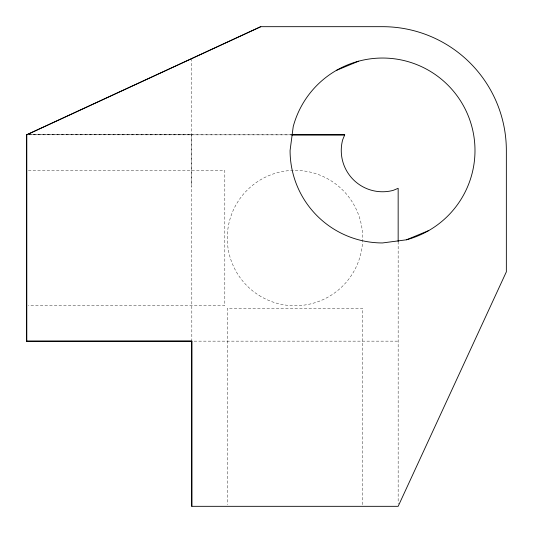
<?xml version="1.0" encoding="UTF-8"?>
<svg xmlns="http://www.w3.org/2000/svg" width="533" height="533" viewBox="0 0 533 533"><rect width="100%" height="100%" fill="white"/><g stroke="black" fill="none" stroke-linecap="round" stroke-linejoin="round"><path stroke-width="0.4" stroke-dasharray="2.67 2" d="M191.747 58.563L191.827 341.147L398.158 341.147M29.142 134.822L192.426 134.756M291.311 134.829L29.195 134.796L291.431 134.862M28.369 170.36L224.813 170.36L224.813 305.735L28.369 305.735M398.158 241.596L398.158 503.832M362.667 504.658L362.667 308.214L227.291 308.214L227.291 504.658M191.793 134.869L191.793 186.457M259.078 295.435A67.691 67.691 0 0 0 362.62 240.45A67.691 67.691 0 0 0 263.229 178.269A67.691 67.691 0 0 0 259.078 295.435"/><path stroke-width="0.8" d="M292.144 134.829L344.711 134.862L342.666 139.813A41.274 41.274 0 0 0 393.214 190.361L398.158 188.316L398.158 241.596M26.703 341.233L26.703 134.756L26.703 341.233L191.827 341.147L191.793 506.323L398.158 506.323L506.35 271.837L506.35 150.493A123.816 123.816 0 0 0 382.534 26.677L260.777 26.677L26.65 134.822L260.777 26.677M336.303 70.429L358.602 61.195M406.459 239.797A92.449 92.449 0 0 0 447.907 85.12A92.449 92.449 0 0 0 293.23 126.568L290.079 150.493A92.449 92.449 0 0 0 382.534 242.948L406.459 239.797L428.759 230.562M291.431 134.862L344.711 134.862M26.777 341.147L191.793 341.147M191.747 341.233L191.793 506.323"/></g></svg>
